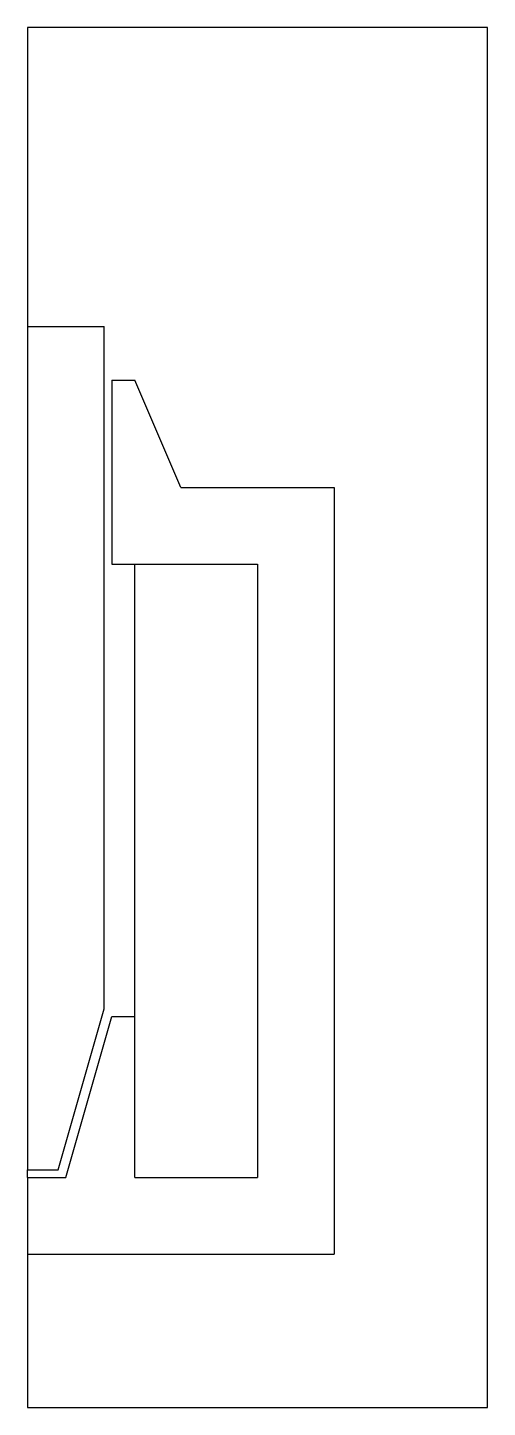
# Model space of a CAD drawing. Extents: x 0 to 30, y -10 to 80.
import ezdxf

# ---------------------------------------------------------------- set-up
doc = ezdxf.new("R2010")
doc.units = 0
doc.layers.add('default', color=7, linetype='CONTINUOUS')
doc.layers.add('layer1', color=7, linetype='CONTINUOUS')

msp = doc.modelspace()

# ---------------------------------------------------------------- linework, layer by layer
at = {"layer": 'default'}
for p, q in [((0, 80), (0, 60.5)), ((30, 80), (0, 80)), ((30, -10), (30, 80)), ((5.5, 57), (7, 57)), ((5.5, 57), (5.5, 45)), ((10, 50), (7, 57)), ((10, 50), (20, 50)), ((20, 50), (20, 0)), ((5.5, 45), (7, 45)), ((7, 45), (15, 45)), ((7, 15.5), (7, 45)), ((15, 45), (15, 5)), ((2.5, 5), (5.5, 15.5)), ((5.5, 15.5), (7, 15.5)), ((7, 5), (7, 15.5)), ((0, 5), (0, 5.5)), ((0, 5), (0, 0)), ((0, 5), (2.5, 5)), ((7, 5), (15, 5)), ((0, 0), (20, 0)), ((0, 0), (0, -10)), ((0, -10), (30, -10))]:
    msp.add_line(p, q, dxfattribs=at)
at = {"layer": 'layer1'}
for p, q in [((0, 60.5), (5, 60.5)), ((0, 60.5), (0, 5.5)), ((5, 16), (5, 60.5)), ((2, 5.5), (5, 16)), ((0, 5.5), (2, 5.5))]:
    msp.add_line(p, q, dxfattribs=at)

doc.saveas('drawing.dxf')
